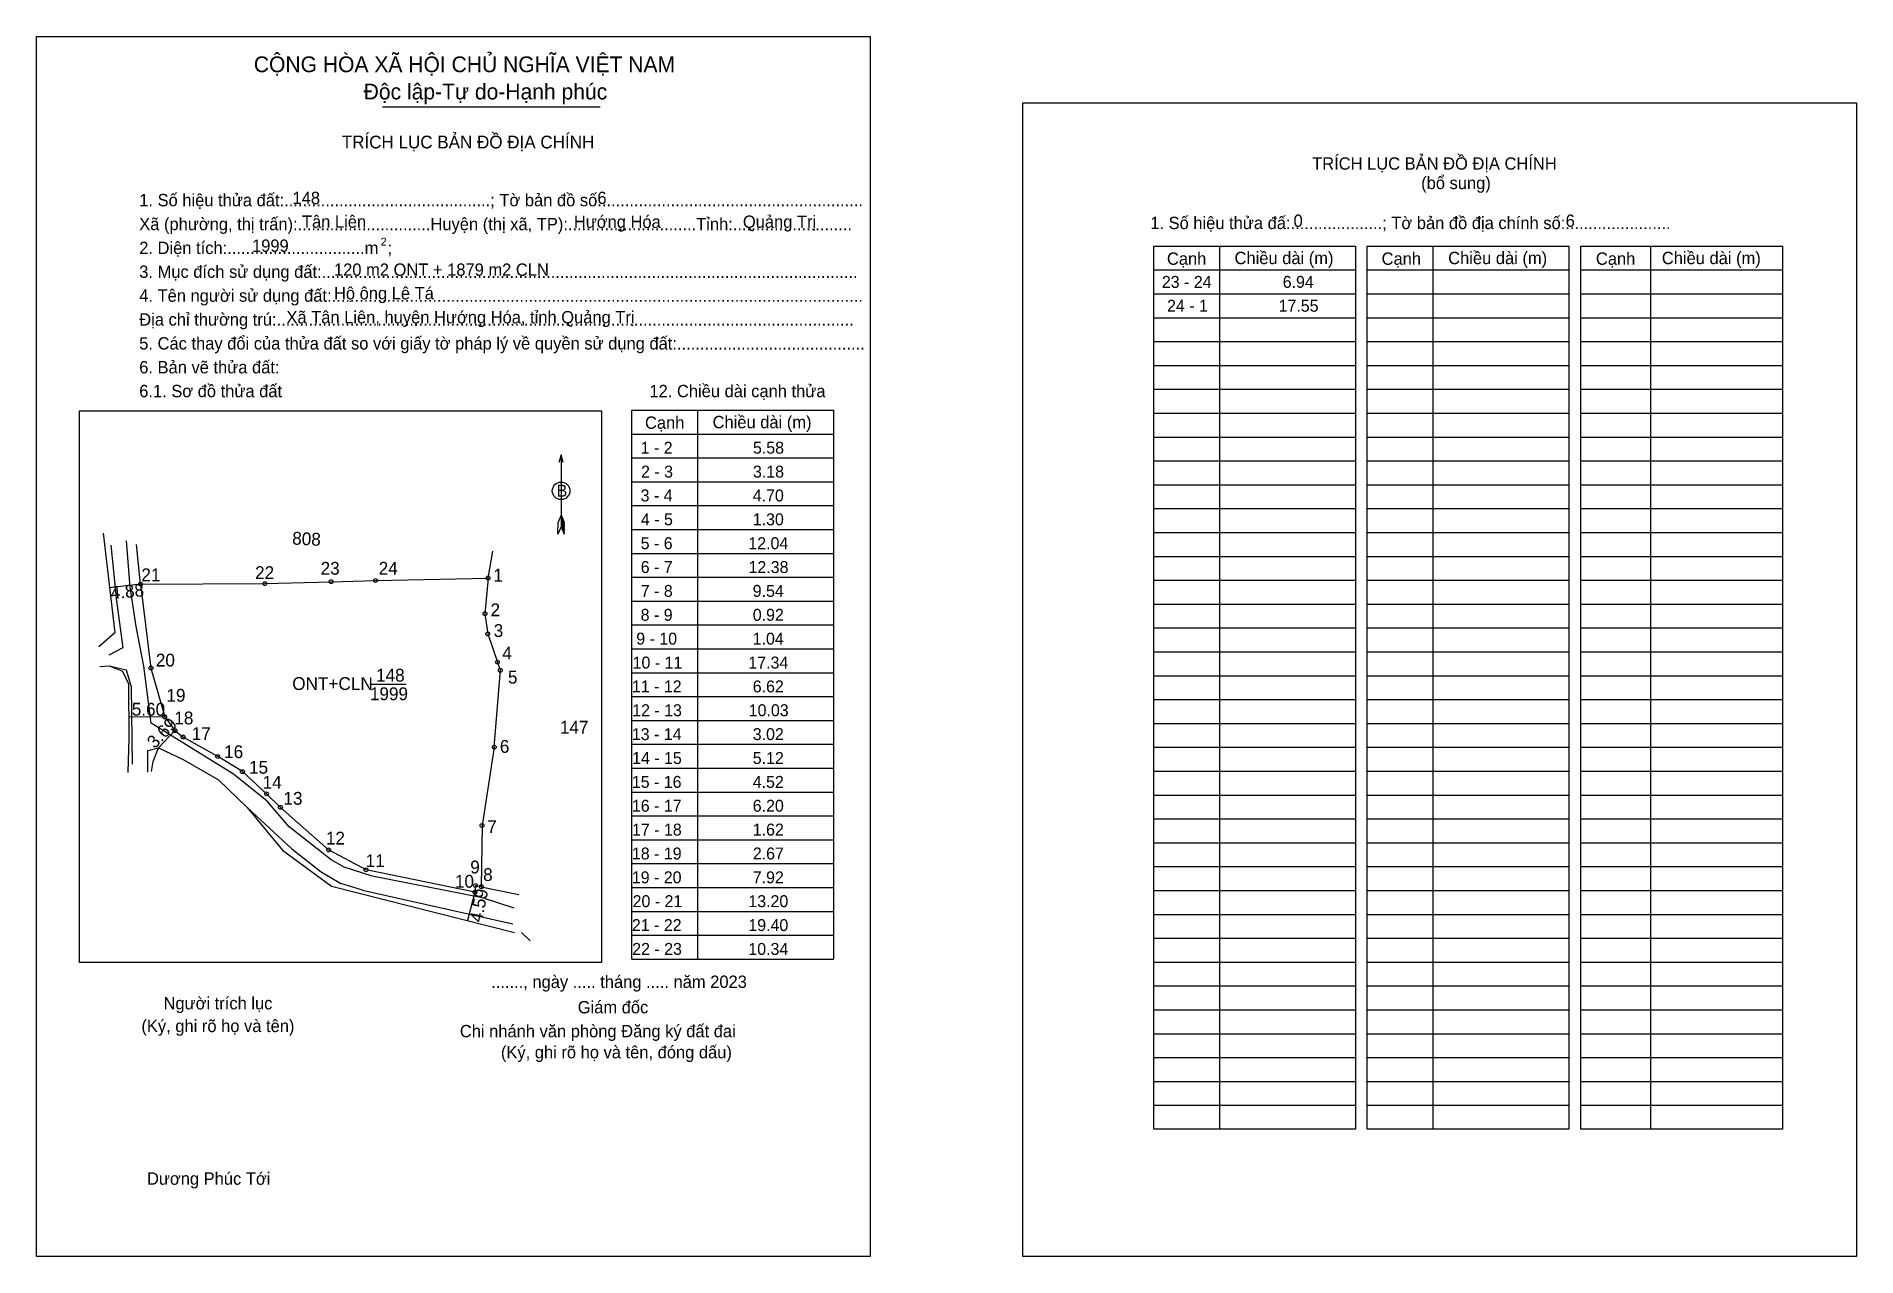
# Model space of a CAD drawing. Extents: x 549740 to 550024, y 1838598 to 1838789.
import ezdxf

# ---------------------------------------------------------------- set-up
doc = ezdxf.new("R2010")
doc.units = 0
for name, color, linetype in [('Level 1', 7, 'Continuous'), ('Level 10', 7, 'Continuous'), ('Level 13', 7, 'Continuous'), ('Level 2', 7, 'Continuous'), ('Level 22', 7, 'Continuous'), ('Level 23', 7, 'Continuous'), ('Level 29', 7, 'Continuous'), ('Level 36', 7, 'Continuous'), ('Level 52', 7, 'Continuous'), ('Level 6', 7, 'Continuous'), ('Level 63', 7, 'Continuous'), ('Level 9', 7, 'Continuous')]:
    doc.layers.add(name, color=color, linetype=linetype)

msp = doc.modelspace()

# ---------------------------------------------------------------- linework, layer by layer
at = {"layer": 'Level 1'}
for p, q in [((549740.39, 1838788.64), (549740.39, 1838788.64)), ((549894.3, 1838778.26), (549894.3, 1838778.26)), ((549924.99, 1838755.93), (549924.99, 1838618.15)), ((549958.32, 1838755.93), (549958.32, 1838618.15)), ((549992.28, 1838755.93), (549992.28, 1838618.15)), ((549914.75, 1838752.21), (549946.21, 1838752.21)), ((549948.08, 1838752.21), (549979.55, 1838752.21)), ((549981.42, 1838752.21), (550012.89, 1838752.21)), ((549914.75, 1838748.48), (549946.21, 1838748.48)), ((549948.08, 1838748.48), (549979.55, 1838748.48)), ((549981.42, 1838748.48), (550012.89, 1838748.48)), ((549914.75, 1838744.76), (549946.21, 1838744.76)), ((549948.08, 1838744.76), (549979.55, 1838744.76)), ((549981.42, 1838744.76), (550012.89, 1838744.76)), ((549914.75, 1838741.03), (549946.21, 1838741.03)), ((549948.08, 1838741.03), (549979.55, 1838741.03)), ((549981.42, 1838741.03), (550012.89, 1838741.03)), ((549914.75, 1838737.31), (549946.21, 1838737.31)), ((549948.08, 1838737.31), (549979.55, 1838737.31)), ((549981.42, 1838737.31), (550012.89, 1838737.31)), ((549914.75, 1838733.59), (549946.21, 1838733.59)), ((549948.08, 1838733.59), (549979.55, 1838733.59)), ((549981.42, 1838733.59), (550012.89, 1838733.59)), ((549747.13, 1838730.24), (549747.13, 1838730.24)), ((549747.13, 1838730.24), (549828.59, 1838730.24)), ((549747.13, 1838644.16), (549747.13, 1838730.24)), ((549828.59, 1838730.24), (549828.59, 1838644.16)), ((549843.53, 1838730.33), (549843.53, 1838644.69)), ((549914.75, 1838729.86), (549946.21, 1838729.86)), ((549948.08, 1838729.86), (549979.55, 1838729.86)), ((549981.42, 1838729.86), (550012.89, 1838729.86)), ((549833.29, 1838726.61), (549864.76, 1838726.61)), ((549914.75, 1838726.14), (549946.21, 1838726.14)), ((549948.08, 1838726.14), (549979.55, 1838726.14)), ((549981.42, 1838726.14), (550012.89, 1838726.14)), ((549822.26, 1838723.38), (549822.26, 1838712.11)), ((549833.29, 1838722.89), (549864.76, 1838722.89)), ((549914.75, 1838722.42), (549946.21, 1838722.42)), ((549948.08, 1838722.42), (549979.55, 1838722.42)), ((549981.42, 1838722.42), (550012.89, 1838722.42)), ((549833.29, 1838719.16), (549864.76, 1838719.16)), ((549914.75, 1838718.69), (549946.21, 1838718.69)), ((549948.08, 1838718.69), (549979.55, 1838718.69)), ((549981.42, 1838718.69), (550012.89, 1838718.69)), ((549822.26, 1838713.97), (549821.79, 1838712.83)), ((549822.26, 1838713.97), (549822.74, 1838712.83)), ((549822.26, 1838713.81), (549822.74, 1838712.66)), ((549822.26, 1838713.65), (549822.74, 1838712.5)), ((549822.26, 1838713.49), (549822.75, 1838712.33)), ((549822.26, 1838713.32), (549822.75, 1838712.16)), ((549822.26, 1838713.16), (549822.75, 1838711.99)), ((549822.26, 1838713), (549822.75, 1838711.83)), ((549833.29, 1838715.44), (549864.76, 1838715.44)), ((549914.75, 1838714.97), (549946.21, 1838714.97)), ((549948.08, 1838714.97), (549979.55, 1838714.97)), ((549981.42, 1838714.97), (550012.89, 1838714.97)), ((549821.77, 1838710.96), (549821.79, 1838712.83)), ((549822.26, 1838712.11), (549821.77, 1838710.96)), ((549822.26, 1838712.84), (549822.76, 1838711.66)), ((549822.26, 1838712.68), (549822.76, 1838711.49)), ((549822.26, 1838712.52), (549822.76, 1838711.32)), ((549822.26, 1838712.35), (549822.76, 1838711.16)), ((549822.26, 1838712.11), (549822.76, 1838710.96)), ((549822.76, 1838710.96), (549822.74, 1838712.83)), ((549833.29, 1838711.71), (549864.76, 1838711.71)), ((549914.75, 1838711.24), (549946.21, 1838711.24)), ((549948.08, 1838711.24), (549979.55, 1838711.24)), ((549981.42, 1838711.24), (550012.89, 1838711.24)), ((549833.29, 1838707.99), (549864.76, 1838707.99)), ((549914.75, 1838707.52), (549946.21, 1838707.52)), ((549948.08, 1838707.52), (549979.55, 1838707.52)), ((549981.42, 1838707.52), (550012.89, 1838707.52)), ((549833.29, 1838704.27), (549864.76, 1838704.27)), ((549914.75, 1838703.8), (549946.21, 1838703.8)), ((549948.08, 1838703.8), (549979.55, 1838703.8)), ((549981.42, 1838703.8), (550012.89, 1838703.8)), ((549833.29, 1838700.54), (549864.76, 1838700.54)), ((549914.75, 1838700.07), (549946.21, 1838700.07)), ((549948.08, 1838700.07), (549979.55, 1838700.07)), ((549981.42, 1838700.07), (550012.89, 1838700.07)), ((549833.29, 1838696.82), (549864.76, 1838696.82)), ((549914.75, 1838696.35), (549946.21, 1838696.35)), ((549948.08, 1838696.35), (549979.55, 1838696.35)), ((549981.42, 1838696.35), (550012.89, 1838696.35)), ((549833.29, 1838693.1), (549864.76, 1838693.1)), ((549914.75, 1838692.62), (549946.21, 1838692.62)), ((549948.08, 1838692.62), (549979.55, 1838692.62)), ((549981.42, 1838692.62), (550012.89, 1838692.62)), ((549833.29, 1838689.37), (549864.76, 1838689.37)), ((549914.75, 1838688.9), (549946.21, 1838688.9)), ((549948.08, 1838688.9), (549979.55, 1838688.9)), ((549981.42, 1838688.9), (550012.89, 1838688.9)), ((549833.29, 1838685.65), (549864.76, 1838685.65)), ((549914.75, 1838685.18), (549946.21, 1838685.18)), ((549948.08, 1838685.18), (549979.55, 1838685.18)), ((549981.42, 1838685.18), (550012.89, 1838685.18)), ((549833.29, 1838681.92), (549864.76, 1838681.92)), ((549914.75, 1838681.45), (549946.21, 1838681.45)), ((549948.08, 1838681.45), (549979.55, 1838681.45)), ((549981.42, 1838681.45), (550012.89, 1838681.45)), ((549833.29, 1838678.2), (549864.76, 1838678.2)), ((549914.75, 1838677.73), (549946.21, 1838677.73)), ((549948.08, 1838677.73), (549979.55, 1838677.73)), ((549981.42, 1838677.73), (550012.89, 1838677.73)), ((549833.29, 1838674.48), (549864.76, 1838674.48)), ((549914.75, 1838674.01), (549946.21, 1838674.01)), ((549948.08, 1838674.01), (549979.55, 1838674.01)), ((549981.42, 1838674.01), (550012.89, 1838674.01)), ((549833.29, 1838670.75), (549864.76, 1838670.75)), ((549914.75, 1838670.28), (549946.21, 1838670.28)), ((549948.08, 1838670.28), (549979.55, 1838670.28)), ((549981.42, 1838670.28), (550012.89, 1838670.28)), ((549833.29, 1838667.03), (549864.76, 1838667.03)), ((549914.75, 1838666.56), (549946.21, 1838666.56)), ((549948.08, 1838666.56), (549979.55, 1838666.56)), ((549981.42, 1838666.56), (550012.89, 1838666.56)), ((549833.29, 1838663.3), (549864.76, 1838663.3)), ((549914.75, 1838662.83), (549946.21, 1838662.83)), ((549948.08, 1838662.83), (549979.55, 1838662.83)), ((549981.42, 1838662.83), (550012.89, 1838662.83)), ((549833.29, 1838659.58), (549864.76, 1838659.58)), ((549914.75, 1838659.11), (549946.21, 1838659.11)), ((549948.08, 1838659.11), (549979.55, 1838659.11)), ((549981.42, 1838659.11), (550012.89, 1838659.11)), ((549833.29, 1838655.86), (549864.76, 1838655.86)), ((549914.75, 1838655.39), (549946.21, 1838655.39)), ((549948.08, 1838655.39), (549979.55, 1838655.39)), ((549981.42, 1838655.39), (550012.89, 1838655.39)), ((549833.29, 1838652.13), (549864.76, 1838652.13)), ((549914.75, 1838651.66), (549946.21, 1838651.66)), ((549948.08, 1838651.66), (549979.55, 1838651.66)), ((549981.42, 1838651.66), (550012.89, 1838651.66)), ((549833.29, 1838648.41), (549864.76, 1838648.41)), ((549914.75, 1838647.94), (549946.21, 1838647.94)), ((549948.08, 1838647.94), (549979.55, 1838647.94)), ((549981.42, 1838647.94), (550012.89, 1838647.94)), ((549828.59, 1838644.16), (549747.13, 1838644.16)), ((549827.69, 1838644.16), (549827.69, 1838644.16)), ((549833.29, 1838644.69), (549864.76, 1838644.69)), ((549914.75, 1838644.21), (549946.21, 1838644.21)), ((549948.08, 1838644.21), (549979.55, 1838644.21)), ((549981.42, 1838644.21), (550012.89, 1838644.21)), ((549914.75, 1838640.49), (549946.21, 1838640.49)), ((549948.08, 1838640.49), (549979.55, 1838640.49)), ((549981.42, 1838640.49), (550012.89, 1838640.49)), ((549914.75, 1838636.77), (549946.21, 1838636.77)), ((549948.08, 1838636.77), (549979.55, 1838636.77)), ((549981.42, 1838636.77), (550012.89, 1838636.77)), ((549914.75, 1838633.04), (549946.21, 1838633.04)), ((549948.08, 1838633.04), (549979.55, 1838633.04)), ((549981.42, 1838633.04), (550012.89, 1838633.04)), ((549914.75, 1838629.32), (549946.21, 1838629.32)), ((549948.08, 1838629.32), (549979.55, 1838629.32)), ((549981.42, 1838629.32), (550012.89, 1838629.32)), ((549914.75, 1838625.6), (549946.21, 1838625.6)), ((549948.08, 1838625.6), (549979.55, 1838625.6)), ((549981.42, 1838625.6), (550012.89, 1838625.6)), ((549914.75, 1838621.87), (549946.21, 1838621.87)), ((549948.08, 1838621.87), (549979.55, 1838621.87)), ((549981.42, 1838621.87), (550012.89, 1838621.87)), ((549870.52, 1838598.27), (549870.52, 1838598.27)), ((550024.43, 1838598.27), (550024.43, 1838598.27))]:
    msp.add_line(p, q, dxfattribs=at)
for points in [[(549914.75, 1838755.93), (549946.21, 1838755.93), (549946.21, 1838618.15), (549914.75, 1838618.15)], [(549948.08, 1838755.93), (549979.55, 1838755.93), (549979.55, 1838618.15), (549948.08, 1838618.15)], [(549981.42, 1838755.93), (550012.89, 1838755.93), (550012.89, 1838618.15), (549981.42, 1838618.15)]]:
    msp.add_lwpolyline(points, close=True, dxfattribs=at)
for points in [[(549833.29, 1838644.69), (549833.29, 1838730.33), (549864.76, 1838730.33), (549864.76, 1838644.69)], [(549822.59, 1838722.18), (549822.26, 1838723.38), (549821.94, 1838722.18)]]:
    msp.add_lwpolyline(points, dxfattribs=at)
msp.add_circle((549822.27, 1838717.75), 1.37, dxfattribs=at)
at = {"layer": 'Level 10'}
for p, q in [((549756.64, 1838703.19), (549758.26, 1838690.09)), ((549810.87, 1838704.13), (549810.39, 1838698.57)), ((549812.79, 1838689.75), (549812.35, 1838691.01)), ((549758.26, 1838690.09), (549760.41, 1838682.47)), ((549811.84, 1838677.75), (549812.79, 1838689.75)), ((549760.41, 1838682.47), (549762.01, 1838680.33)), ((549762.01, 1838680.33), (549763.26, 1838679.34)), ((549808.92, 1838656.17), (549808.82, 1838655.13)), ((549809.82, 1838655.98), (549808.92, 1838656.17)), ((549809.82, 1838655.98), (549815.66, 1838654.74))]:
    msp.add_line(p, q, dxfattribs=at)
for points in [[(549756.64, 1838703.19), (549776.04, 1838703.27), (549786.38, 1838703.56), (549793.32, 1838703.75), (549810.87, 1838704.13), (549810.39, 1838698.57), (549810.82, 1838695.42), (549812.35, 1838691.01)], [(549768.69, 1838676.3), (549763.28, 1838679.33)], [(549776.3, 1838670.46), (549772.54, 1838673.93), (549768.69, 1838676.3)], [(549811.84, 1838677.75), (549809.93, 1838665.52), (549809.82, 1838655.98)], [(549808.82, 1838655.13), (549791.83, 1838658.61), (549785.99, 1838661.72), (549778.47, 1838668.36), (549776.3, 1838670.46)]]:
    msp.add_lwpolyline(points, dxfattribs=at)
at = {"layer": 'Level 13'}
msp.add_line((549794.39, 1838777.63), (549828.36, 1838777.63), dxfattribs=at)
at = {"layer": 'Level 2'}
for points in [[(549740.39, 1838788.64), (549870.52, 1838788.64), (549870.52, 1838598.27), (549740.39, 1838598.27)], [(549894.3, 1838778.26), (550024.43, 1838778.26), (550024.43, 1838598.27), (549894.3, 1838598.27)]]:
    msp.add_lwpolyline(points, close=True, dxfattribs=at)
at = {"layer": 'Level 22'}
for p, q in [((549752.01, 1838709.28), (549752.41, 1838705.22)), ((549752.41, 1838705.22), (549752.82, 1838700.97)), ((549752.82, 1838700.97), (549753.89, 1838693.27)), ((549753.89, 1838693.27), (549751.72, 1838692.11)), ((549791.3, 1838655.43), (549787.9, 1838656.47))]:
    msp.add_line(p, q, dxfattribs=at)
for points in [[(549814.96, 1838652.65), (549810.03, 1838654.23), (549792.79, 1838657.6), (549788.44, 1838659.01), (549786.41, 1838660.17), (549779.84, 1838665.32), (549776.39, 1838669.32), (549771.16, 1838673.55), (549765.94, 1838676.78), (549758.32, 1838681.5), (549757.18, 1838690.39), (549755.95, 1838696.56), (549755.03, 1838702.78), (549754.46, 1838709.93)], [(549751.73, 1838690.42), (549754.4, 1838689.8), (549755.17, 1838687.16), (549755.34, 1838675.12)], [(549757.78, 1838673.83), (549757.78, 1838677.24), (549759.45, 1838677.67)], [(549773.27, 1838668.32), (549780.23, 1838661.91), (549784.82, 1838658.29), (549787.9, 1838656.47)]]:
    msp.add_lwpolyline(points, dxfattribs=at)
at = {"layer": 'Level 23'}
msp.add_line((549786.44, 1838656.08), (549815, 1838648.83), dxfattribs=at)
for points in [[(549750.79, 1838711.16), (549752.63, 1838695.6)], [(549752.63, 1838695.6), (549750.13, 1838693.42)], [(549750.28, 1838690.35), (549751.73, 1838690.42), (549753.83, 1838689.62), (549754.77, 1838687.61), (549754.84, 1838679.14), (549754.66, 1838673.79)], [(549758.35, 1838673.95), (549758.6, 1838675.51), (549759.45, 1838677.67), (549763.27, 1838675.84), (549768.8, 1838672.66), (549773.27, 1838668.32), (549778.8, 1838661.7), (549786.44, 1838656.08)]]:
    msp.add_lwpolyline(points, dxfattribs=at)
at = {"layer": 'Level 29'}
for p, q in [((549791.3, 1838655.43), (549814.73, 1838650.19)), ((549816.08, 1838648.85), (549817.42, 1838647.52))]:
    msp.add_line(p, q, dxfattribs=at)
at = {"layer": 'Level 36'}
msp.add_line((549810.87, 1838704.13), (549811.62, 1838708.33), dxfattribs=at)
at = {"layer": 'Level 63'}
for p, q in [((549756.64, 1838703.19), (549756.02, 1838709.37)), ((549792.43, 1838687.56), (549798.1, 1838687.56))]:
    msp.add_line(p, q, dxfattribs=at)
for centre in [(549810.87, 1838704.13), (549756.64, 1838703.19), (549776.04, 1838703.27), (549786.38, 1838703.56), (549793.32, 1838703.75), (549810.39, 1838698.57), (549810.82, 1838695.42), (549758.26, 1838690.09), (549812.35, 1838691.01), (549812.79, 1838689.75), (549760.41, 1838682.47), (549762.01, 1838680.33), (549763.28, 1838679.33), (549768.69, 1838676.3), (549811.84, 1838677.75), (549772.54, 1838673.93), (549776.3, 1838670.46), (549778.47, 1838668.36), (549809.93, 1838665.52), (549785.99, 1838661.72), (549791.83, 1838658.61), (549808.92, 1838656.17), (549809.82, 1838655.98), (549808.82, 1838655.13)]:
    msp.add_circle(centre, 0.3, dxfattribs=at)
at = {"layer": 'Level 9'}
for p, q in [((549756.64, 1838703.19), (549751.8, 1838702.62)), ((549760.41, 1838682.47), (549754.81, 1838682.42)), ((549762.01, 1838680.33), (549759.45, 1838677.67)), ((549808.82, 1838655.13), (549807.69, 1838650.69))]:
    msp.add_line(p, q, dxfattribs=at)

# ---------------------------------------------------------------- texts
at = {"layer": 'Level 1'}
for s, height, p in [('TRÍCH LỤC BẢN ĐỒ ĐỊA CHÍNH', 1.9861, (549788.05, 1838771.17)), ('TRÍCH LỤC BẢN ĐỒ ĐỊA CHÍNH', 1.924, (549939.47, 1838767.85)), ('(bổ sung)', 1.924, (549956.48, 1838764.82)), ('1. Số hiệu thửa đất:.............................................; Tờ bản đồ số:.........................................................', 1.92398, (549756.44, 1838762.14)), ('Xã (phường, thị trấn):.............................Huyện (thị xã, TP):............................Tỉnh:..........................', 1.92398, (549756.44, 1838758.41)), ('1. Số hiệu thửa đấ:....................; Tờ bản đồ địa chính số:.......................', 1.924, (549914.21, 1838758.58)), ('2. Diện tích:..............................m  ;', 1.924, (549756.44, 1838754.69)), ('2', 1.24, (549794.11, 1838755.99)), ('3. Mục đích sử dụng đất:.....................................................................................................................', 1.92398, (549756.44, 1838750.97)), ('Cạnh', 1.924, (549916.81, 1838753.01)), ('Chiều dài (m)', 1.924, (549927.36, 1838753.11)), ('Cạnh', 1.924, (549950.31, 1838753.01)), ('Chiều dài (m)', 1.924, (549960.7, 1838753.11)), ('Cạnh', 1.924, (549983.75, 1838753.01)), ('Chiều dài (m)', 1.924, (549994.04, 1838753.11)), ('4. Tên người sử dụng đất:....................................................................................................................', 1.92398, (549756.44, 1838747.24)), ('Địa chỉ thường trú:..............................................................................................................................', 1.92398, (549756.44, 1838743.52)), ('5. Các thay đổi của thửa đất so với giấy tờ pháp lý về quyền sử dụng đất:.........................................', 1.92398, (549756.44, 1838739.79)), ('6. Bản vẽ thửa đất:', 1.924, (549756.44, 1838736.07)), ('6.1. Sơ đồ thửa đất', 1.924, (549756.44, 1838732.35)), ('12. Chiều dài cạnh thửa', 1.924, (549836.06, 1838732.35)), ('Cạnh', 1.924, (549835.36, 1838727.42)), ('Chiều dài (m)', 1.924, (549845.91, 1838727.51)), ('B', 1.86, (549821.58, 1838716.84)), ('ONT+CLN', 2, (549780.32, 1838686.67)), ('148', 2, (549793.39, 1838687.98)), ('1999', 2, (549792.43, 1838685.08)), ('147', 2, (549822.08, 1838679.86)), ('......., ngày ..... tháng ..... năm 2023', 1.924, (549811.36, 1838640.19)), ('Người trích lục', 1.924, (549760.23, 1838636.84)), ('Giám đốc', 1.924, (549824.87, 1838636.22)), ('(Ký, ghi rõ họ và tên)', 1.924, (549756.78, 1838633.3)), ('Chi nhánh văn phòng Đăng ký đất đai', 1.924, (549806.47, 1838632.49)), ('(Ký, ghi rõ họ và tên, đóng dấu)', 1.924, (549812.88, 1838629.2)), ('Dương Phúc Tới', 1.924, (549757.65, 1838609.48))]:
    msp.add_text(s, height=height, dxfattribs=at).set_placement(p)
at = {"layer": 'Level 13'}
for s, p in [('CỘNG HÒA XÃ HỘI CHỦ NGHĨA VIỆT NAM', (549774.32, 1838783.06)), ('Độc lập-Tự do-Hạnh phúc', (549791.46, 1838778.81))]:
    msp.add_text(s, height=2.4577, dxfattribs=at).set_placement(p)
at = {"layer": 'Level 52'}
for s, p in [('23 - 24', (549916.02, 1838749.41)), ('6.94', (549934.88, 1838749.41)), ('24 - 1', (549916.83, 1838745.69)), ('17.55', (549934.24, 1838745.69)), ('1 - 2', (549834.69, 1838723.54)), ('5.58', (549852.21, 1838723.54)), ('2 - 3', (549834.75, 1838719.81)), ('3.18', (549852.21, 1838719.81)), ('3 - 4', (549834.68, 1838716.09)), ('4.70', (549852.18, 1838716.09)), ('4 - 5', (549834.73, 1838712.37)), ('1.30', (549852.18, 1838712.37)), ('5 - 6', (549834.69, 1838708.64)), ('12.04', (549851.49, 1838708.64)), ('6 - 7', (549834.7, 1838704.92)), ('12.38', (549851.52, 1838704.92)), ('7 - 8', (549834.71, 1838701.2)), ('9.54', (549852.17, 1838701.2)), ('8 - 9', (549834.69, 1838697.47)), ('0.92', (549852.18, 1838697.47)), ('9 - 10', (549834, 1838693.75)), ('1.04', (549852.17, 1838693.75)), ('10 - 11', (549833.43, 1838690.02)), ('17.34', (549851.49, 1838690.02)), ('11 - 12', (549833.32, 1838686.3)), ('6.62', (549852.18, 1838686.3)), ('12 - 13', (549833.37, 1838682.58)), ('10.03', (549851.55, 1838682.58)), ('13 - 14', (549833.31, 1838678.85)), ('3.02', (549852.18, 1838678.85)), ('14 - 15', (549833.35, 1838675.13)), ('5.12', (549852.18, 1838675.13)), ('15 - 16', (549833.31, 1838671.4)), ('4.52', (549852.18, 1838671.4)), ('16 - 17', (549833.32, 1838667.68)), ('6.20', (549852.18, 1838667.68)), ('17 - 18', (549833.34, 1838663.96)), ('1.62', (549852.18, 1838663.96)), ('18 - 19', (549833.32, 1838660.23)), ('2.67', (549852.19, 1838660.23)), ('19 - 20', (549833.31, 1838656.51)), ('7.92', (549852.18, 1838656.51)), ('20 - 21', (549833.43, 1838652.79)), ('13.20', (549851.49, 1838652.79)), ('21 - 22', (549833.32, 1838649.06)), ('19.40', (549851.49, 1838649.06)), ('22 - 23', (549833.37, 1838645.34)), ('10.34', (549851.49, 1838645.34))]:
    msp.add_text(s, height=1.862, dxfattribs=at).set_placement(p)
at = {"layer": 'Level 6'}
for s, height, p in [('148', 1.924, (549780.36, 1838762.48)), ('6', 1.92, (549827.93, 1838762.5)), ('Tân Liên', 1.924, (549781.83, 1838758.78)), ('Hướng Hóa', 1.924, (549824.26, 1838758.76)), ('Quảng Trị', 1.924, (549850.64, 1838758.77)), ('0', 1.92, (549936.57, 1838758.92)), ('6', 1.92, (549979.03, 1838758.93)), ('1999', 1.924, (549774.04, 1838755.03)), ('120 m2 ONT + 1879 m2 CLN', 1.924, (549786.83, 1838751.29)), ('Hộ ông Lê Tá', 1.924, (549786.83, 1838747.61)), ('Xã Tân Liên, huyện Hướng Hóa, tỉnh Quảng Trị', 1.924, (549779.41, 1838743.87))]:
    msp.add_text(s, height=height, dxfattribs=at).set_placement(p)
at = {"layer": 'Level 63'}
for s, rotation, p in [('808', 357.2041, (549780.27, 1838709.37)), ('4.88', 5.2218, (549752.08, 1838700.83)), ('5.60', 359.6097, (549755.27, 1838682.68)), ('3.69', 45.7137, (549758.87, 1838677.42)), ('4.59', 78.829, (549809.91, 1838650.32))]:
    msp.add_text(s, height=2, rotation=rotation, dxfattribs=at).set_placement(p)
for s, p in [(' 21', (549756.03, 1838703.64)), (' 22', (549773.77, 1838703.98)), (' 23', (549784, 1838704.66)), (' 24', (549793.06, 1838704.66)), (' 1', (549810.97, 1838703.58)), (' 2', (549810.52, 1838698.18)), (' 3', (549811.01, 1838694.94)), (' 4', (549812.35, 1838691.43)), (' 20', (549758.29, 1838690.33)), (' 5', (549813.23, 1838687.67)), (' 19', (549759.94, 1838684.84)), (' 18', (549761.17, 1838681.31)), (' 17', (549763.89, 1838678.87)), (' 6', (549811.97, 1838676.87)), (' 16', (549768.94, 1838676.04)), (' 15', (549772.83, 1838673.61)), (' 14', (549774.95, 1838671.27)), (' 13', (549778.2, 1838668.77)), (' 7', (549810, 1838664.35)), (' 12', (549784.82, 1838662.56)), (' 11', (549791.03, 1838659.03)), (' 9', (549807.35, 1838658.05)), (' 10', (549804.96, 1838655.82)), (' 8', (549809.36, 1838656.87))]:
    msp.add_text(s, height=2, dxfattribs=at).set_placement(p)

doc.saveas('drawing.dxf')
